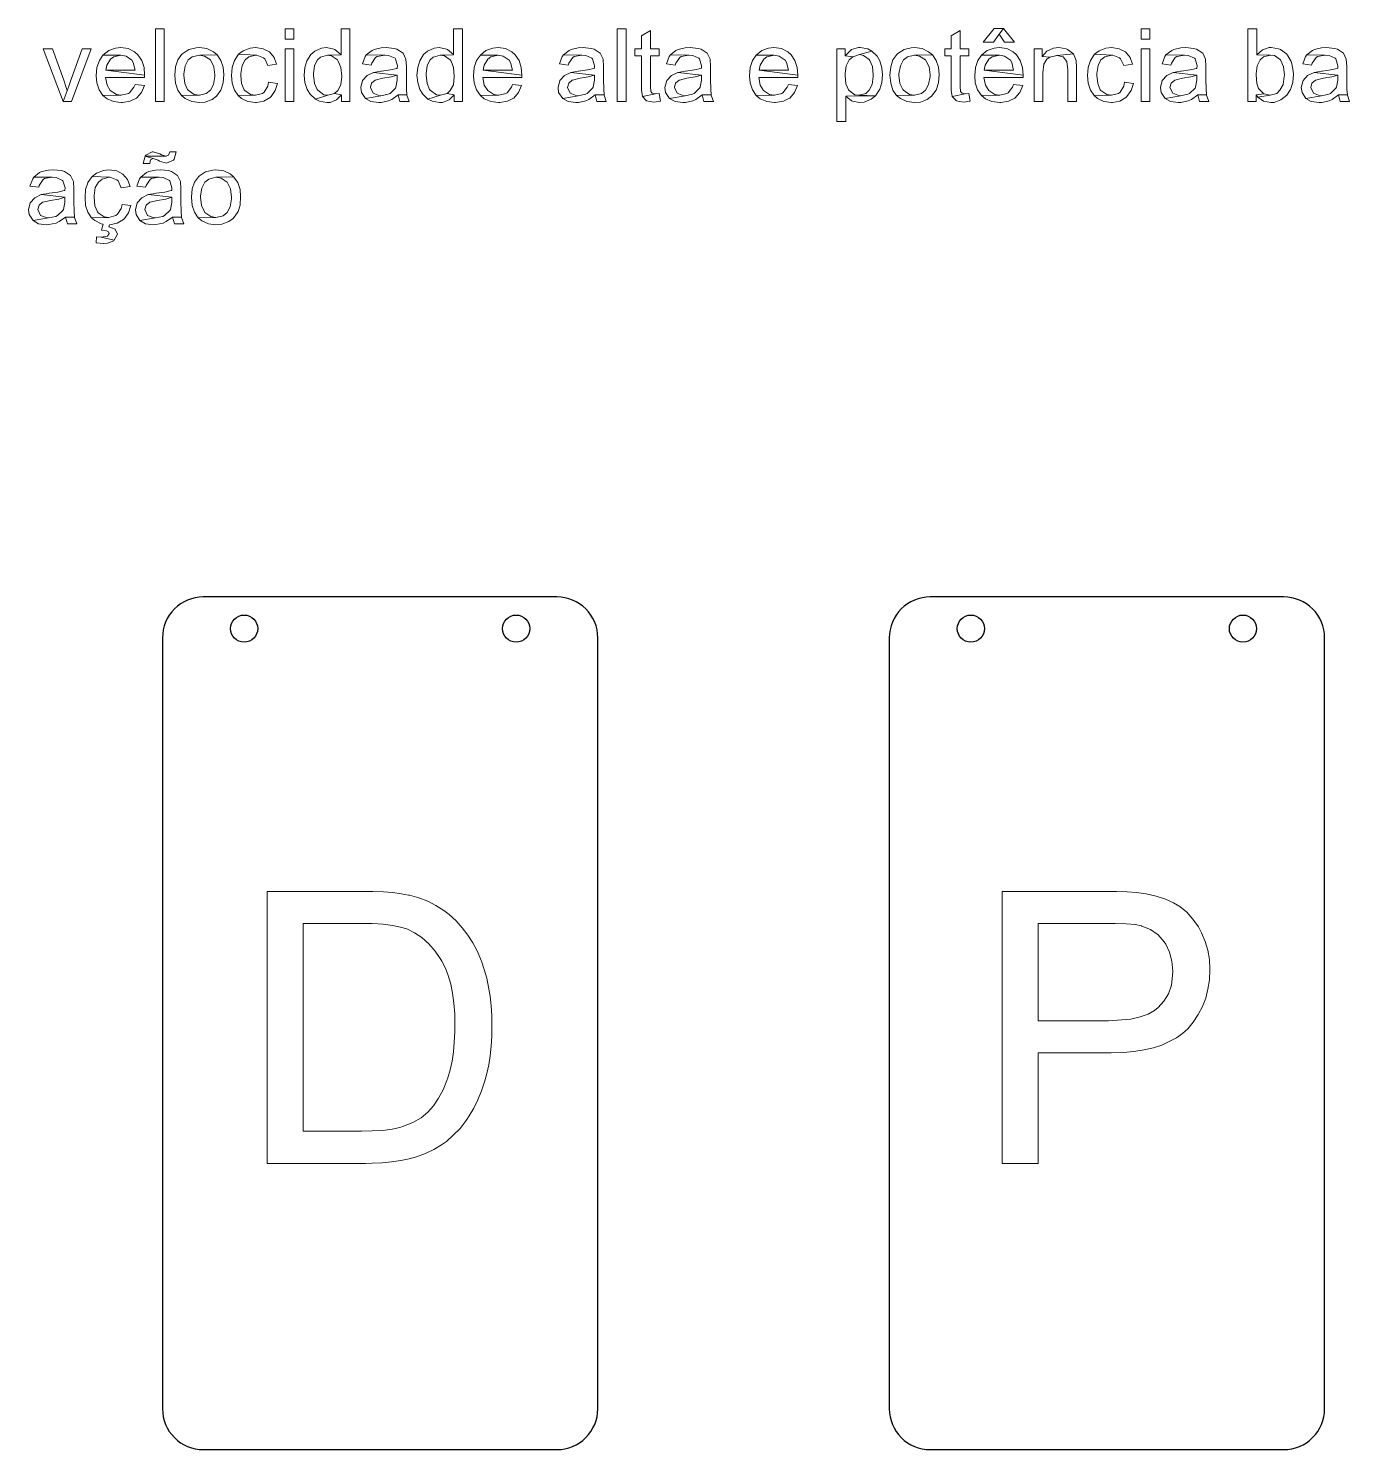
# Model space of a CAD drawing. Header units: millimetres. Extents: x 2660 to 3189, y 1376 to 1573.
# Drawn here: x 2803.9 to 2949.6, y 1376.2 to 1532.8 of the extents above; entities that cross this region are included whole.
import ezdxf

# ---------------------------------------------------------------- set-up
doc = ezdxf.new("R2010")
doc.units = ezdxf.units.MM

msp = doc.modelspace()

# ---------------------------------------------------------------- linework, layer by layer
at = {"color": 6, "lineweight": 0}
for points in [[(2817.95, 1524.78), (2817.95, 1532.79), (2818.93, 1532.79), (2818.93, 1524.78), (2817.95, 1524.78)], [(2833.23, 1532.79), (2832.26, 1532.79), (2832.26, 1531.64), (2833.23, 1531.64)], [(2839.4, 1532.79), (2838.42, 1532.79), (2838.42, 1529.92), (2836.91, 1529.9), (2837.38, 1529.81), (2838.04, 1529.35), (2838.12, 1529.22), (2838.4, 1528.52), (2838.5, 1527.58), (2838.5, 1527.52), (2838.38, 1526.63), (2838.06, 1525.99), (2837.7, 1525.67), (2838.48, 1525.52), (2838.48, 1524.78), (2839.4, 1524.78)], [(2851.81, 1532.79), (2850.83, 1532.79), (2850.83, 1529.92), (2849.34, 1529.9), (2849.81, 1529.81), (2850.47, 1529.35), (2850.55, 1529.22), (2850.83, 1528.52), (2850.91, 1527.58), (2850.91, 1527.52), (2850.81, 1526.63), (2850.47, 1525.99), (2850.13, 1525.67), (2850.89, 1525.52), (2850.89, 1524.78), (2851.81, 1524.78)], [(2868.85, 1524.78), (2868.85, 1532.79), (2869.85, 1532.79), (2869.85, 1524.78), (2868.85, 1524.78)], [(2872.53, 1532.6), (2871.55, 1532), (2871.55, 1530.58), (2870.83, 1530.58), (2870.83, 1529.81), (2871.55, 1529.81), (2871.55, 1526.48), (2871.55, 1526.01), (2871.65, 1525.33), (2873.08, 1525.63), (2872.74, 1525.69), (2872.57, 1525.88), (2872.53, 1526.41), (2872.53, 1529.81), (2873.5, 1529.81), (2873.5, 1530.58), (2872.53, 1530.58)], [(2906.68, 1532.6), (2905.7, 1532), (2905.7, 1530.58), (2904.98, 1530.58), (2904.98, 1529.81), (2905.7, 1529.81), (2905.7, 1526.48), (2905.7, 1526.01), (2905.8, 1525.33), (2907.23, 1525.63), (2906.89, 1525.69), (2906.72, 1525.88), (2906.68, 1526.41), (2906.68, 1529.81), (2907.65, 1529.81), (2907.65, 1530.58), (2906.68, 1530.58)], [(2911.46, 1532.83), (2910.42, 1532.83), (2909.23, 1531.3), (2910.35, 1531.3), (2910.97, 1532.21)], [(2911.46, 1532.83), (2910.97, 1532.21), (2911.56, 1531.3), (2912.69, 1531.3)], [(2927.61, 1532.79), (2926.63, 1532.79), (2926.63, 1531.64), (2927.61, 1531.64)], [(2939.4, 1532.79), (2938.4, 1532.79), (2938.4, 1524.78), (2939.32, 1524.78), (2939.32, 1525.5), (2940.17, 1525.63), (2939.59, 1526.22), (2939.4, 1526.77), (2939.32, 1527.73), (2939.32, 1527.82), (2939.44, 1528.69), (2939.78, 1529.35), (2940.15, 1529.69), (2940.89, 1529.9), (2939.4, 1529.92)], [(2814.13, 1530.71), (2813.55, 1530.66), (2812.81, 1530.39), (2812.17, 1529.9), (2814.15, 1529.9), (2814.72, 1529.79), (2815.36, 1529.32), (2815.51, 1529.09), (2815.72, 1528.24), (2812.49, 1528.24), (2816.76, 1527.69), (2816.7, 1528.54), (2816.44, 1529.3), (2816.02, 1529.92), (2815.66, 1530.24), (2814.96, 1530.6)], [(2822.8, 1530.71), (2822.44, 1530.68), (2821.65, 1530.49), (2820.97, 1530.07), (2820.84, 1529.94), (2820.42, 1529.35), (2820.16, 1528.6), (2820.08, 1527.69), (2820.16, 1526.8), (2820.42, 1526.03), (2820.84, 1525.44), (2822.8, 1525.46), (2822.22, 1525.56), (2821.57, 1526.01), (2821.5, 1526.09), (2821.18, 1526.77), (2821.1, 1527.69), (2821.1, 1527.84), (2821.23, 1528.71), (2821.57, 1529.35), (2822.01, 1529.71), (2822.8, 1529.9), (2824.75, 1529.92), (2824.35, 1530.26), (2823.63, 1530.6)], [(2829, 1530.71), (2828.39, 1530.64), (2827.62, 1530.37), (2827.13, 1529.98), (2829.03, 1529.9), (2829.13, 1529.9), (2829.88, 1529.6), (2830, 1529.47), (2830.36, 1528.73), (2831.3, 1528.88), (2831.04, 1529.64), (2830.53, 1530.24), (2830.53, 1530.24), (2829.85, 1530.58)], [(2836.82, 1530.71), (2836.27, 1530.64), (2835.53, 1530.32), (2835.1, 1529.96), (2834.66, 1529.24), (2834.44, 1528.52), (2834.36, 1527.67), (2834.44, 1526.86), (2834.7, 1526.09), (2835, 1525.58), (2835.59, 1525.03), (2836.95, 1525.46), (2836.51, 1525.52), (2835.85, 1526.01), (2835.78, 1526.09), (2835.49, 1526.75), (2835.38, 1527.67), (2835.38, 1527.84), (2835.51, 1528.73), (2835.83, 1529.37), (2836.17, 1529.66), (2836.91, 1529.9), (2838.42, 1529.92), (2838.38, 1529.96), (2837.74, 1530.49), (2837.63, 1530.56)], [(2843.39, 1530.71), (2842.84, 1530.68), (2842.07, 1530.51), (2841.84, 1530.41), (2841.2, 1529.92), (2843.24, 1529.9), (2843.67, 1529.86), (2844.37, 1529.56), (2844.41, 1529.49), (2844.64, 1528.71), (2844.62, 1528.45), (2844.56, 1528.43), (2843.86, 1528.26), (2842.88, 1528.11), (2842.82, 1528.11), (2842.01, 1527.96), (2844.62, 1527.69), (2844.62, 1527.33), (2844.62, 1527.11), (2844.47, 1526.35), (2844.41, 1526.24), (2843.82, 1525.67), (2843.62, 1525.58), (2842.82, 1525.41), (2841.12, 1525.12), (2841.71, 1524.78), (2842.58, 1524.65), (2842.86, 1524.67), (2843.67, 1524.84), (2844.01, 1524.99), (2844.71, 1525.5), (2845.69, 1525.5), (2845.64, 1526.12), (2845.62, 1527.2), (2845.62, 1528.52), (2845.62, 1528.62), (2845.58, 1529.43), (2845.26, 1530.09), (2844.58, 1530.54), (2844.26, 1530.62)], [(2849.23, 1530.71), (2848.7, 1530.64), (2847.94, 1530.32), (2847.51, 1529.96), (2847.09, 1529.24), (2846.88, 1528.52), (2846.79, 1527.67), (2846.88, 1526.86), (2847.11, 1526.09), (2847.43, 1525.58), (2848, 1525.03), (2849.38, 1525.46), (2848.94, 1525.52), (2848.26, 1526.01), (2848.19, 1526.09), (2847.9, 1526.75), (2847.79, 1527.67), (2847.81, 1527.84), (2847.92, 1528.73), (2848.24, 1529.37), (2848.58, 1529.66), (2849.34, 1529.9), (2850.83, 1529.92), (2850.81, 1529.96), (2850.17, 1530.49), (2850.04, 1530.56)], [(2855.74, 1530.71), (2855.16, 1530.66), (2854.4, 1530.39), (2853.78, 1529.9), (2855.74, 1529.9), (2856.31, 1529.79), (2856.97, 1529.32), (2857.12, 1529.09), (2857.33, 1528.24), (2854.1, 1528.24), (2858.37, 1527.69), (2858.29, 1528.54), (2858.05, 1529.3), (2857.63, 1529.92), (2857.27, 1530.24), (2856.57, 1530.6)], [(2865.11, 1530.71), (2864.58, 1530.68), (2863.81, 1530.51), (2863.56, 1530.41), (2862.94, 1529.92), (2864.98, 1529.9), (2865.41, 1529.86), (2866.09, 1529.56), (2866.15, 1529.49), (2866.36, 1528.71), (2866.36, 1528.45), (2866.3, 1528.43), (2865.6, 1528.26), (2864.62, 1528.11), (2864.56, 1528.11), (2863.75, 1527.96), (2866.36, 1527.69), (2866.36, 1527.33), (2866.36, 1527.11), (2866.21, 1526.35), (2866.15, 1526.24), (2865.56, 1525.67), (2865.36, 1525.58), (2864.56, 1525.41), (2862.86, 1525.12), (2863.45, 1524.78), (2864.32, 1524.65), (2864.6, 1524.67), (2865.41, 1524.84), (2865.75, 1524.99), (2866.45, 1525.5), (2867.43, 1525.5), (2867.38, 1526.12), (2867.36, 1527.2), (2867.36, 1528.52), (2867.36, 1528.62), (2867.32, 1529.43), (2867, 1530.09), (2866.32, 1530.54), (2866, 1530.62)], [(2876.9, 1530.71), (2876.37, 1530.68), (2875.61, 1530.51), (2875.35, 1530.41), (2874.74, 1529.92), (2876.78, 1529.9), (2877.2, 1529.86), (2877.88, 1529.56), (2877.94, 1529.49), (2878.16, 1528.71), (2878.16, 1528.45), (2878.09, 1528.43), (2877.39, 1528.26), (2876.41, 1528.11), (2876.35, 1528.11), (2875.54, 1527.96), (2878.16, 1527.69), (2878.16, 1527.33), (2878.16, 1527.11), (2878.01, 1526.35), (2877.94, 1526.24), (2877.35, 1525.67), (2877.16, 1525.58), (2876.35, 1525.41), (2874.65, 1525.12), (2875.25, 1524.78), (2876.12, 1524.65), (2876.39, 1524.67), (2877.2, 1524.84), (2877.54, 1524.99), (2878.24, 1525.5), (2879.22, 1525.5), (2879.18, 1526.12), (2879.16, 1527.2), (2879.16, 1528.52), (2879.16, 1528.62), (2879.11, 1529.43), (2878.79, 1530.09), (2878.11, 1530.54), (2877.8, 1530.62)], [(2886.15, 1530.71), (2885.57, 1530.66), (2884.83, 1530.39), (2884.21, 1529.9), (2886.17, 1529.9), (2886.74, 1529.79), (2887.38, 1529.32), (2887.55, 1529.09), (2887.76, 1528.24), (2884.51, 1528.24), (2888.78, 1527.69), (2888.72, 1528.54), (2888.46, 1529.3), (2888.06, 1529.92), (2887.68, 1530.24), (2886.98, 1530.6)], [(2895.67, 1530.71), (2895.48, 1530.71), (2894.69, 1530.49), (2894.58, 1530.41), (2893.99, 1529.81), (2894.84, 1529.71), (2895.58, 1529.94), (2896.96, 1530.32), (2896.5, 1530.58)], [(2901.66, 1530.71), (2901.3, 1530.68), (2900.51, 1530.49), (2899.83, 1530.07), (2899.71, 1529.94), (2899.28, 1529.35), (2899.03, 1528.6), (2898.94, 1527.69), (2899.03, 1526.8), (2899.26, 1526.03), (2899.68, 1525.44), (2901.66, 1525.46), (2901.09, 1525.56), (2900.43, 1526.01), (2900.36, 1526.09), (2900.05, 1526.77), (2899.94, 1527.69), (2899.94, 1527.84), (2900.09, 1528.71), (2900.43, 1529.35), (2900.87, 1529.71), (2901.66, 1529.9), (2903.62, 1529.92), (2903.21, 1530.26), (2902.49, 1530.6)], [(2910.99, 1530.71), (2910.42, 1530.66), (2909.67, 1530.39), (2909.03, 1529.9), (2911.01, 1529.9), (2911.58, 1529.79), (2912.22, 1529.32), (2912.39, 1529.09), (2912.58, 1528.24), (2909.35, 1528.24), (2913.62, 1527.69), (2913.56, 1528.54), (2913.31, 1529.3), (2912.9, 1529.92), (2912.52, 1530.24), (2911.82, 1530.6)], [(2917.56, 1530.71), (2916.96, 1530.64), (2916.26, 1530.32), (2915.71, 1529.75), (2916.56, 1529.66), (2917.34, 1529.86), (2919.17, 1530.03), (2919.17, 1530.03), (2918.51, 1530.51), (2918.39, 1530.58)], [(2923.38, 1530.71), (2922.76, 1530.64), (2922, 1530.37), (2921.51, 1529.98), (2923.42, 1529.9), (2923.51, 1529.9), (2924.25, 1529.6), (2924.38, 1529.47), (2924.74, 1528.73), (2925.7, 1528.88), (2925.42, 1529.64), (2924.93, 1530.24), (2924.91, 1530.24), (2924.23, 1530.58)], [(2931.56, 1530.71), (2931.01, 1530.68), (2930.24, 1530.51), (2930.01, 1530.41), (2929.37, 1529.92), (2931.41, 1529.9), (2931.84, 1529.86), (2932.54, 1529.56), (2932.58, 1529.49), (2932.81, 1528.71), (2932.79, 1528.45), (2932.73, 1528.43), (2932.03, 1528.26), (2931.05, 1528.11), (2930.99, 1528.11), (2930.18, 1527.96), (2932.79, 1527.69), (2932.79, 1527.33), (2932.79, 1527.11), (2932.64, 1526.35), (2932.58, 1526.24), (2931.99, 1525.67), (2931.79, 1525.58), (2930.99, 1525.41), (2929.29, 1525.12), (2929.88, 1524.78), (2930.75, 1524.65), (2931.03, 1524.67), (2931.84, 1524.84), (2932.18, 1524.99), (2932.88, 1525.5), (2933.86, 1525.5), (2933.81, 1526.12), (2933.79, 1527.2), (2933.79, 1528.52), (2933.79, 1528.62), (2933.75, 1529.43), (2933.43, 1530.09), (2932.75, 1530.54), (2932.43, 1530.62)], [(2940.97, 1530.71), (2940.76, 1530.71), (2940.02, 1530.47), (2939.4, 1529.92), (2940.89, 1529.9), (2941.34, 1529.83), (2941.99, 1529.37), (2942.04, 1529.28), (2942.33, 1528.6), (2942.44, 1527.69), (2942.42, 1527.54), (2942.29, 1526.65), (2941.95, 1526.01), (2941.59, 1525.67), (2940.85, 1525.46), (2939.51, 1525.27), (2940.15, 1524.8), (2940.93, 1524.65), (2941.31, 1524.67), (2942.06, 1524.95), (2942.7, 1525.46), (2942.72, 1525.48), (2943.12, 1526.09), (2943.35, 1526.86), (2943.44, 1527.77), (2943.42, 1528.13), (2943.27, 1528.94), (2943.18, 1529.18), (2942.78, 1529.9), (2942.67, 1530.03), (2941.99, 1530.49), (2941.8, 1530.58)], [(2947.07, 1530.71), (2946.54, 1530.68), (2945.76, 1530.51), (2945.52, 1530.41), (2944.91, 1529.92), (2946.95, 1529.9), (2947.37, 1529.86), (2948.05, 1529.56), (2948.12, 1529.49), (2948.33, 1528.71), (2948.33, 1528.45), (2948.24, 1528.43), (2947.54, 1528.26), (2946.59, 1528.11), (2946.52, 1528.11), (2945.71, 1527.96), (2948.33, 1527.69), (2948.33, 1527.33), (2948.33, 1527.11), (2948.18, 1526.35), (2948.12, 1526.24), (2947.52, 1525.67), (2947.33, 1525.58), (2946.52, 1525.41), (2944.8, 1525.12), (2945.4, 1524.78), (2946.27, 1524.65), (2946.56, 1524.67), (2947.37, 1524.84), (2947.69, 1524.99), (2948.41, 1525.5), (2949.39, 1525.5), (2949.33, 1526.12), (2949.33, 1527.2), (2949.33, 1528.52), (2949.33, 1528.62), (2949.26, 1529.43), (2948.97, 1530.09), (2948.29, 1530.54), (2947.97, 1530.62)], [(2806.61, 1530.58), (2805.59, 1530.58), (2807.77, 1524.78), (2808.22, 1525.95), (2808.11, 1526.31), (2807.86, 1527.11)], [(2810.88, 1530.58), (2809.88, 1530.58), (2808.58, 1527.03), (2808.48, 1526.69), (2808.22, 1525.95), (2807.77, 1524.78), (2808.69, 1524.78)], [(2812.17, 1529.9), (2811.77, 1529.28), (2811.51, 1528.54), (2811.43, 1527.62), (2811.49, 1526.82), (2811.75, 1526.05), (2812.17, 1525.44), (2814.19, 1525.46), (2813.66, 1525.54), (2812.98, 1525.97), (2812.62, 1526.56), (2812.45, 1527.43), (2816.76, 1527.43), (2816.76, 1527.69), (2812.49, 1528.24), (2812.6, 1528.79), (2813, 1529.45), (2813.36, 1529.71), (2814.15, 1529.9)], [(2824.75, 1529.92), (2822.8, 1529.9), (2823.35, 1529.79), (2824.01, 1529.35), (2824.07, 1529.28), (2824.39, 1528.6), (2824.5, 1527.71), (2824.5, 1527.52), (2824.35, 1526.65), (2824.01, 1526.01), (2823.56, 1525.65), (2822.8, 1525.46), (2820.84, 1525.44), (2821.25, 1525.1), (2821.95, 1524.76), (2822.8, 1524.65), (2823.44, 1524.71), (2824.2, 1525.01), (2824.67, 1525.35), (2825.18, 1526.01), (2825.22, 1526.12), (2825.43, 1526.84), (2825.5, 1527.75), (2825.43, 1528.56), (2825.18, 1529.3)], [(2827.13, 1529.98), (2826.67, 1529.3), (2826.67, 1529.28), (2826.43, 1528.52), (2826.35, 1527.65), (2826.43, 1526.8), (2826.67, 1526.03), (2827.09, 1525.44), (2828.98, 1525.46), (2828.45, 1525.54), (2827.81, 1525.99), (2827.75, 1526.07), (2827.45, 1526.75), (2827.37, 1527.69), (2827.37, 1527.86), (2827.5, 1528.75), (2827.84, 1529.37), (2828.24, 1529.71), (2829.03, 1529.9)], [(2833.23, 1530.58), (2832.26, 1530.58), (2832.26, 1524.78), (2833.23, 1524.78)], [(2841.2, 1529.92), (2841.07, 1529.73), (2840.78, 1528.92), (2841.73, 1528.79), (2841.8, 1529.01), (2842.22, 1529.64), (2842.39, 1529.75), (2843.24, 1529.9)], [(2853.78, 1529.9), (2853.36, 1529.28), (2853.1, 1528.54), (2853.04, 1527.62), (2853.1, 1526.82), (2853.36, 1526.05), (2853.78, 1525.44), (2855.8, 1525.46), (2855.25, 1525.54), (2854.59, 1525.97), (2854.21, 1526.56), (2854.04, 1527.43), (2858.35, 1527.43), (2858.37, 1527.69), (2854.1, 1528.24), (2854.21, 1528.79), (2854.61, 1529.45), (2854.95, 1529.71), (2855.74, 1529.9)], [(2862.94, 1529.92), (2862.79, 1529.73), (2862.5, 1528.92), (2863.47, 1528.79), (2863.54, 1529.01), (2863.96, 1529.64), (2864.13, 1529.75), (2864.98, 1529.9)], [(2874.74, 1529.92), (2874.59, 1529.73), (2874.31, 1528.92), (2875.27, 1528.79), (2875.33, 1529.01), (2875.76, 1529.64), (2875.93, 1529.75), (2876.78, 1529.9)], [(2884.21, 1529.9), (2883.79, 1529.28), (2883.53, 1528.54), (2883.45, 1527.62), (2883.53, 1526.82), (2883.77, 1526.05), (2884.19, 1525.44), (2886.21, 1525.46), (2885.68, 1525.54), (2885, 1525.97), (2884.64, 1526.56), (2884.47, 1527.43), (2888.78, 1527.43), (2888.78, 1527.69), (2884.51, 1528.24), (2884.62, 1528.79), (2885.04, 1529.45), (2885.38, 1529.71), (2886.17, 1529.9)], [(2893.99, 1530.58), (2893.1, 1530.58), (2893.1, 1522.57), (2894.07, 1522.57), (2894.07, 1525.37), (2897.35, 1525.41), (2895.52, 1525.46), (2895.09, 1525.52), (2894.44, 1525.99), (2894.37, 1526.05), (2894.07, 1526.73), (2893.99, 1527.65), (2893.99, 1527.86), (2894.12, 1528.71), (2894.46, 1529.35), (2894.84, 1529.71), (2893.99, 1529.81)], [(2896.96, 1530.32), (2895.58, 1529.94), (2896.01, 1529.86), (2896.67, 1529.39), (2896.71, 1529.3), (2897.01, 1528.64), (2897.11, 1527.73), (2897.11, 1527.52), (2896.99, 1526.65), (2896.65, 1526.01), (2896.28, 1525.67), (2895.52, 1525.46), (2897.35, 1525.41), (2897.81, 1526.12), (2898.05, 1526.86), (2898.11, 1527.73), (2898.05, 1528.47), (2897.84, 1529.24), (2897.54, 1529.77)], [(2903.62, 1529.92), (2901.66, 1529.9), (2902.21, 1529.79), (2902.87, 1529.35), (2902.91, 1529.28), (2903.25, 1528.6), (2903.36, 1527.71), (2903.36, 1527.52), (2903.21, 1526.65), (2902.87, 1526.01), (2902.43, 1525.65), (2901.66, 1525.46), (2899.68, 1525.44), (2900.09, 1525.1), (2900.81, 1524.76), (2901.66, 1524.65), (2902.3, 1524.71), (2903.06, 1525.01), (2903.53, 1525.35), (2904.04, 1526.01), (2904.08, 1526.12), (2904.3, 1526.84), (2904.36, 1527.75), (2904.3, 1528.56), (2904.04, 1529.3)], [(2909.03, 1529.9), (2908.63, 1529.28), (2908.38, 1528.54), (2908.29, 1527.62), (2908.35, 1526.82), (2908.61, 1526.05), (2909.03, 1525.44), (2911.05, 1525.46), (2910.52, 1525.54), (2909.84, 1525.97), (2909.48, 1526.56), (2909.31, 1527.43), (2913.62, 1527.43), (2913.62, 1527.69), (2909.35, 1528.24), (2909.46, 1528.79), (2909.86, 1529.45), (2910.22, 1529.71), (2911.01, 1529.9)], [(2915.71, 1530.58), (2914.84, 1530.58), (2914.84, 1524.78), (2915.81, 1524.78), (2915.81, 1527.94), (2915.92, 1528.88), (2916.26, 1529.45), (2916.56, 1529.66), (2915.71, 1529.75)], [(2919.17, 1530.03), (2917.34, 1529.86), (2918.05, 1529.69), (2918.43, 1529.2), (2918.45, 1529.15), (2918.56, 1528.3), (2918.56, 1524.78), (2919.53, 1524.78), (2919.53, 1528.35), (2919.53, 1528.52), (2919.49, 1529.3)], [(2921.51, 1529.98), (2921.04, 1529.3), (2921.04, 1529.28), (2920.81, 1528.52), (2920.74, 1527.65), (2920.81, 1526.8), (2921.06, 1526.03), (2921.47, 1525.44), (2923.36, 1525.46), (2922.85, 1525.54), (2922.19, 1525.99), (2922.13, 1526.07), (2921.85, 1526.75), (2921.74, 1527.69), (2921.74, 1527.86), (2921.89, 1528.75), (2922.21, 1529.37), (2922.64, 1529.71), (2923.42, 1529.9)], [(2927.61, 1530.58), (2926.63, 1530.58), (2926.63, 1524.78), (2927.61, 1524.78)], [(2929.37, 1529.92), (2929.24, 1529.73), (2928.95, 1528.92), (2929.9, 1528.79), (2929.97, 1529.01), (2930.39, 1529.64), (2930.56, 1529.75), (2931.41, 1529.9)], [(2944.91, 1529.92), (2944.76, 1529.73), (2944.46, 1528.92), (2945.42, 1528.79), (2945.5, 1529.01), (2945.93, 1529.64), (2946.08, 1529.75), (2946.95, 1529.9)], [(2842.01, 1527.96), (2841.31, 1527.65), (2840.8, 1527.09), (2840.61, 1526.31), (2840.67, 1525.78), (2841.12, 1525.12), (2842.82, 1525.41), (2842.69, 1525.41), (2841.95, 1525.69), (2841.65, 1526.33), (2841.78, 1526.8), (2842.18, 1527.11), (2842.2, 1527.14), (2843.03, 1527.33), (2843.94, 1527.48), (2844.62, 1527.69)], [(2863.75, 1527.96), (2863.05, 1527.65), (2862.54, 1527.09), (2862.35, 1526.31), (2862.41, 1525.78), (2862.86, 1525.12), (2864.56, 1525.41), (2864.43, 1525.41), (2863.69, 1525.69), (2863.39, 1526.33), (2863.52, 1526.8), (2863.9, 1527.11), (2863.94, 1527.14), (2864.77, 1527.33), (2865.68, 1527.48), (2866.36, 1527.69)], [(2875.54, 1527.96), (2874.84, 1527.65), (2874.33, 1527.09), (2874.14, 1526.31), (2874.2, 1525.78), (2874.65, 1525.12), (2876.35, 1525.41), (2876.22, 1525.41), (2875.48, 1525.69), (2875.18, 1526.33), (2875.31, 1526.8), (2875.69, 1527.11), (2875.73, 1527.14), (2876.56, 1527.33), (2877.48, 1527.48), (2878.16, 1527.69)], [(2930.18, 1527.96), (2929.48, 1527.65), (2928.97, 1527.09), (2928.78, 1526.31), (2928.84, 1525.78), (2929.29, 1525.12), (2930.99, 1525.41), (2930.86, 1525.41), (2930.12, 1525.69), (2929.82, 1526.33), (2929.95, 1526.8), (2930.35, 1527.11), (2930.37, 1527.14), (2931.2, 1527.33), (2932.13, 1527.48), (2932.79, 1527.69)], [(2945.71, 1527.96), (2944.99, 1527.65), (2944.5, 1527.09), (2944.29, 1526.31), (2944.38, 1525.78), (2944.8, 1525.12), (2946.52, 1525.41), (2946.37, 1525.41), (2945.65, 1525.69), (2945.35, 1526.33), (2945.48, 1526.8), (2945.86, 1527.11), (2945.91, 1527.14), (2946.73, 1527.33), (2947.65, 1527.48), (2948.33, 1527.69)], [(2815.72, 1526.65), (2815.59, 1526.35), (2815.11, 1525.73), (2814.98, 1525.65), (2814.19, 1525.46), (2812.17, 1525.44), (2812.62, 1525.07), (2813.32, 1524.76), (2814.19, 1524.65), (2814.32, 1524.65), (2815.17, 1524.8), (2815.85, 1525.14), (2815.87, 1525.16), (2816.4, 1525.75), (2816.74, 1526.52)], [(2830.43, 1526.9), (2830.34, 1526.46), (2829.94, 1525.82), (2829.77, 1525.67), (2828.98, 1525.46), (2827.09, 1525.44), (2827.45, 1525.1), (2828.15, 1524.76), (2828.98, 1524.65), (2829.11, 1524.65), (2829.92, 1524.8), (2830.6, 1525.22), (2830.7, 1525.31), (2831.15, 1525.97), (2831.41, 1526.77)], [(2857.31, 1526.65), (2857.2, 1526.35), (2856.72, 1525.73), (2856.59, 1525.65), (2855.8, 1525.46), (2853.78, 1525.44), (2854.21, 1525.07), (2854.93, 1524.76), (2855.78, 1524.65), (2855.93, 1524.65), (2856.76, 1524.8), (2857.44, 1525.14), (2857.46, 1525.16), (2857.99, 1525.75), (2858.33, 1526.52)], [(2887.74, 1526.65), (2887.61, 1526.35), (2887.15, 1525.73), (2887.02, 1525.65), (2886.21, 1525.46), (2884.19, 1525.44), (2884.64, 1525.07), (2885.36, 1524.76), (2886.21, 1524.65), (2886.34, 1524.65), (2887.19, 1524.8), (2887.87, 1525.14), (2887.89, 1525.16), (2888.42, 1525.75), (2888.76, 1526.52)], [(2912.58, 1526.65), (2912.46, 1526.35), (2911.97, 1525.73), (2911.84, 1525.65), (2911.05, 1525.46), (2909.03, 1525.44), (2909.48, 1525.07), (2910.18, 1524.76), (2911.05, 1524.65), (2911.18, 1524.65), (2912.03, 1524.8), (2912.71, 1525.14), (2912.73, 1525.16), (2913.26, 1525.75), (2913.6, 1526.52)], [(2924.82, 1526.9), (2924.72, 1526.46), (2924.34, 1525.82), (2924.14, 1525.67), (2923.36, 1525.46), (2921.47, 1525.44), (2921.83, 1525.1), (2922.53, 1524.76), (2923.38, 1524.65), (2923.49, 1524.65), (2924.29, 1524.8), (2924.97, 1525.22), (2925.08, 1525.31), (2925.55, 1525.97), (2925.78, 1526.77)], [(2837.7, 1525.67), (2836.95, 1525.46), (2835.59, 1525.03), (2836.06, 1524.8), (2836.87, 1524.65), (2837.21, 1524.67), (2837.93, 1524.95), (2838.48, 1525.52)], [(2845.69, 1525.5), (2844.71, 1525.5), (2844.9, 1524.78), (2845.94, 1524.78), (2845.69, 1525.48)], [(2850.13, 1525.67), (2849.38, 1525.46), (2848, 1525.03), (2848.47, 1524.8), (2849.28, 1524.65), (2849.62, 1524.67), (2850.36, 1524.95), (2850.89, 1525.52)], [(2867.43, 1525.5), (2866.45, 1525.5), (2866.64, 1524.78), (2867.66, 1524.78), (2867.43, 1525.48)], [(2873.5, 1525.67), (2873.08, 1525.63), (2871.65, 1525.33), (2872.08, 1524.88), (2872.1, 1524.86), (2872.91, 1524.71), (2873.65, 1524.8)], [(2879.22, 1525.5), (2878.24, 1525.5), (2878.43, 1524.78), (2879.47, 1524.78), (2879.22, 1525.48)], [(2897.35, 1525.41), (2894.07, 1525.37), (2894.07, 1525.37), (2894.71, 1524.86), (2894.8, 1524.82), (2895.6, 1524.65), (2896.11, 1524.71), (2896.88, 1525.03)], [(2907.65, 1525.67), (2907.23, 1525.63), (2905.8, 1525.33), (2906.23, 1524.88), (2906.25, 1524.86), (2907.06, 1524.71), (2907.8, 1524.8)], [(2933.86, 1525.5), (2932.88, 1525.5), (2933.07, 1524.78), (2934.11, 1524.78), (2933.86, 1525.48)], [(2940.17, 1525.63), (2939.32, 1525.5), (2939.51, 1525.27), (2940.85, 1525.46)], [(2949.39, 1525.5), (2948.41, 1525.5), (2948.6, 1524.78), (2949.62, 1524.78), (2949.39, 1525.48)], [(2816.81, 1518.74), (2816.59, 1517.95), (2817.32, 1517.95), (2817.42, 1518.36), (2817.72, 1518.49)], [(2820.23, 1519.23), (2819.53, 1519.23), (2819.4, 1518.85), (2819.12, 1518.74), (2816.81, 1518.74), (2817.72, 1518.49), (2818.25, 1518.29), (2818.42, 1518.21), (2819.16, 1517.98), (2819.19, 1517.98), (2819.93, 1518.29), (2820.01, 1518.42)], [(2817.7, 1519.21), (2817.61, 1519.21), (2816.89, 1518.87), (2816.81, 1518.74), (2819.12, 1518.74), (2818.61, 1518.91), (2818.44, 1519)], [(2806.73, 1517.23), (2806.18, 1517.21), (2805.42, 1517.04), (2805.18, 1516.93), (2804.54, 1516.45), (2806.58, 1516.42), (2807.01, 1516.38), (2807.71, 1516.08), (2807.75, 1516.02), (2807.99, 1515.26), (2807.97, 1514.98), (2807.9, 1514.96), (2807.2, 1514.79), (2806.22, 1514.66), (2806.16, 1514.64), (2805.35, 1514.51), (2807.97, 1514.21), (2807.97, 1513.85), (2807.97, 1513.64), (2807.82, 1512.88), (2807.75, 1512.77), (2807.16, 1512.2), (2806.97, 1512.11), (2806.16, 1511.94), (2804.46, 1511.64), (2805.05, 1511.3), (2805.93, 1511.18), (2806.2, 1511.2), (2807.01, 1511.37), (2807.35, 1511.54), (2808.05, 1512.03), (2809.03, 1512.03), (2808.99, 1512.66), (2808.96, 1513.75), (2808.96, 1515.04), (2808.96, 1515.15), (2808.92, 1515.96), (2808.6, 1516.62), (2807.92, 1517.06), (2807.6, 1517.15)], [(2812.83, 1517.23), (2812.22, 1517.17), (2811.45, 1516.89), (2810.96, 1516.51), (2812.87, 1516.42), (2812.96, 1516.42), (2813.7, 1516.13), (2813.83, 1516.02), (2814.19, 1515.26), (2815.15, 1515.4), (2814.87, 1516.17), (2814.36, 1516.76), (2814.36, 1516.76), (2813.68, 1517.13)], [(2818.53, 1517.23), (2817.97, 1517.21), (2817.21, 1517.04), (2816.98, 1516.93), (2816.34, 1516.45), (2818.38, 1516.42), (2818.8, 1516.38), (2819.5, 1516.08), (2819.55, 1516.02), (2819.78, 1515.26), (2819.76, 1514.98), (2819.7, 1514.96), (2818.99, 1514.79), (2818.02, 1514.66), (2817.95, 1514.64), (2817.15, 1514.51), (2819.76, 1514.21), (2819.76, 1513.85), (2819.76, 1513.64), (2819.61, 1512.88), (2819.55, 1512.77), (2818.95, 1512.2), (2818.76, 1512.11), (2817.95, 1511.94), (2816.25, 1511.64), (2816.85, 1511.3), (2817.72, 1511.18), (2818, 1511.2), (2818.8, 1511.37), (2819.14, 1511.54), (2819.84, 1512.03), (2820.82, 1512.03), (2820.78, 1512.66), (2820.76, 1513.75), (2820.76, 1515.04), (2820.76, 1515.15), (2820.72, 1515.96), (2820.4, 1516.62), (2819.72, 1517.06), (2819.4, 1517.15)], [(2824.63, 1517.23), (2824.29, 1517.21), (2823.48, 1517.02), (2822.82, 1516.59), (2822.69, 1516.47), (2822.27, 1515.87), (2822.01, 1515.13), (2821.93, 1514.21), (2821.99, 1513.32), (2822.25, 1512.56), (2822.67, 1511.96), (2824.63, 1511.98), (2824.07, 1512.09), (2823.41, 1512.54), (2823.35, 1512.62), (2823.03, 1513.3), (2822.93, 1514.21), (2822.93, 1514.36), (2823.07, 1515.23), (2823.41, 1515.87), (2823.86, 1516.23), (2824.63, 1516.42), (2826.58, 1516.47), (2826.18, 1516.79), (2825.48, 1517.13)], [(2804.54, 1516.45), (2804.42, 1516.25), (2804.12, 1515.45), (2805.08, 1515.32), (2805.14, 1515.53), (2805.56, 1516.19), (2805.73, 1516.28), (2806.58, 1516.42)], [(2810.96, 1516.51), (2810.49, 1515.83), (2810.49, 1515.81), (2810.26, 1515.06), (2810.2, 1514.19), (2810.26, 1513.32), (2810.49, 1512.56), (2810.92, 1511.96), (2812.81, 1511.98), (2812.3, 1512.07), (2811.64, 1512.51), (2811.58, 1512.6), (2811.28, 1513.28), (2811.2, 1514.21), (2811.2, 1514.41), (2811.32, 1515.28), (2811.66, 1515.89), (2812.09, 1516.23), (2812.87, 1516.42)], [(2816.34, 1516.45), (2816.21, 1516.25), (2815.91, 1515.45), (2816.87, 1515.32), (2816.93, 1515.53), (2817.36, 1516.19), (2817.53, 1516.28), (2818.38, 1516.42)], [(2826.58, 1516.47), (2824.63, 1516.42), (2825.2, 1516.34), (2825.86, 1515.87), (2825.9, 1515.81), (2826.22, 1515.13), (2826.33, 1514.24), (2826.33, 1514.04), (2826.2, 1513.17), (2825.86, 1512.54), (2825.41, 1512.17), (2824.63, 1511.98), (2822.67, 1511.96), (2823.07, 1511.62), (2823.8, 1511.28), (2824.63, 1511.18), (2825.26, 1511.24), (2826.03, 1511.54), (2826.52, 1511.88), (2827.01, 1512.54), (2827.07, 1512.64), (2827.28, 1513.36), (2827.35, 1514.3), (2827.28, 1515.09), (2827.03, 1515.85)], [(2805.35, 1514.51), (2804.65, 1514.17), (2804.14, 1513.62), (2803.95, 1512.83), (2804.03, 1512.3), (2804.46, 1511.64), (2806.16, 1511.94), (2806.03, 1511.96), (2805.29, 1512.22), (2804.99, 1512.88), (2805.12, 1513.34), (2805.52, 1513.66), (2805.54, 1513.66), (2806.37, 1513.85), (2807.31, 1514.02), (2807.97, 1514.21)], [(2817.15, 1514.51), (2816.44, 1514.17), (2815.93, 1513.62), (2815.74, 1512.83), (2815.83, 1512.3), (2816.25, 1511.64), (2817.95, 1511.94), (2817.83, 1511.96), (2817.08, 1512.22), (2816.78, 1512.88), (2816.93, 1513.34), (2817.32, 1513.66), (2817.34, 1513.66), (2818.17, 1513.85), (2819.1, 1514.02), (2819.76, 1514.21)], [(2809.03, 1512.03), (2808.05, 1512.03), (2808.26, 1511.3), (2809.28, 1511.3), (2809.03, 1512)], [(2814.28, 1513.43), (2814.17, 1512.98), (2813.77, 1512.34), (2813.6, 1512.2), (2812.81, 1511.98), (2810.92, 1511.96), (2811.28, 1511.64), (2811.98, 1511.3), (2812.19, 1511.26), (2812, 1510.58), (2812.56, 1510.52), (2812.79, 1510.39), (2812.85, 1510.22), (2812.68, 1509.94), (2811.98, 1509.82), (2813.41, 1509.48), (2813.77, 1510.16), (2813.53, 1510.69), (2812.83, 1510.96), (2812.9, 1511.18), (2812.94, 1511.18), (2813.75, 1511.35), (2814.43, 1511.75), (2814.53, 1511.86), (2814.98, 1512.49), (2815.23, 1513.3)], [(2820.82, 1512.03), (2819.84, 1512.03), (2820.06, 1511.3), (2821.08, 1511.3), (2820.82, 1512)], [(2811.45, 1509.84), (2811.41, 1509.18), (2812.19, 1509.11), (2812.68, 1509.16), (2813.36, 1509.43), (2813.41, 1509.48), (2811.98, 1509.82)]]:
    msp.add_lwpolyline(points, close=True, dxfattribs=at)
for points in [[(2818.73, 1380.66, 0.414214), (2823.23, 1376.16), (2862.23, 1376.16, 0.414214), (2866.73, 1380.66), (2866.73, 1465.66, 0.414214), (2862.23, 1470.16), (2823.23, 1470.16, 0.414214), (2818.73, 1465.66)], [(2898.87, 1380.66, 0.414214), (2903.37, 1376.16), (2942.37, 1376.16, 0.414214), (2946.87, 1380.66), (2946.87, 1465.66, 0.414214), (2942.37, 1470.16), (2903.37, 1470.16, 0.414214), (2898.87, 1465.66)]]:
    msp.add_lwpolyline(points, format="xyb", close=True)
at = {"color": 1, "lineweight": 0}
for points in [[(2851.1, 1434.44), (2850.35, 1435.13), (2849.74, 1435.6), (2848.89, 1436.14), (2847.98, 1436.61), (2847, 1436.98), (2845.95, 1437.28), (2845.86, 1437.29), (2845.06, 1437.44), (2844.14, 1437.56), (2843.09, 1437.64), (2841.91, 1437.69), (2840.61, 1437.7), (2830.29, 1437.7), (2830.29, 1407.71), (2841.1, 1407.71), (2841.85, 1407.72), (2842.96, 1407.77), (2844, 1407.87), (2845, 1408.03), (2845.93, 1408.22), (2846.74, 1408.44), (2847.74, 1408.8), (2848.66, 1409.23), (2849.51, 1409.74), (2850.06, 1410.14), (2851.54, 1411.57), (2852.23, 1412.45), (2852.56, 1412.95), (2853.05, 1413.78), (2853.5, 1414.7), (2853.9, 1415.72), (2854.27, 1416.81), (2854.49, 1417.61), (2854.7, 1418.57), (2854.86, 1419.57), (2854.97, 1420.63), (2855.05, 1421.73), (2855.06, 1422.87), (2855.05, 1423.97), (2854.97, 1425.07), (2854.85, 1426.13), (2854.69, 1427.15), (2854.48, 1428.14), (2854.21, 1429.09), (2853.9, 1430.02), (2853.88, 1430.08), (2853.45, 1431.08), (2852.95, 1432.01), (2852.4, 1432.88), (2851.78, 1433.68)], [(2922.64, 1437.7), (2911.33, 1437.7), (2911.33, 1407.71), (2915.3, 1407.71), (2915.3, 1419.9), (2923.34, 1419.9), (2924.65, 1419.95), (2925.85, 1420.06), (2926.98, 1420.23), (2928.01, 1420.46), (2928.94, 1420.76), (2930.55, 1421.54), (2931.21, 1422.02), (2931.79, 1422.56), (2932.38, 1423.28), (2932.94, 1424.11), (2933.41, 1425), (2933.76, 1425.93), (2934.01, 1426.92), (2934.16, 1427.95), (2934.22, 1429.03), (2934.22, 1429.1), (2934.16, 1430.17), (2933.98, 1431.2), (2933.71, 1432.18), (2933.31, 1433.12), (2932.96, 1433.78), (2932.35, 1434.65), (2931.68, 1435.4), (2930.9, 1436.03), (2930.22, 1436.44), (2929.32, 1436.85), (2928.3, 1437.18), (2927.21, 1437.42), (2926.92, 1437.47), (2926.08, 1437.57), (2925.09, 1437.65), (2923.93, 1437.69)], [(2834.26, 1411.25), (2834.26, 1434.17), (2840.55, 1434.17), (2841.86, 1434.14), (2843.06, 1434.07), (2844.08, 1433.95), (2844.96, 1433.77), (2845.68, 1433.55), (2846.53, 1433.14), (2847.34, 1432.6), (2848.1, 1431.93), (2848.79, 1431.11), (2849.44, 1430.17), (2849.54, 1430.02), (2849.92, 1429.25), (2850.25, 1428.41), (2850.51, 1427.47), (2850.71, 1426.47), (2850.86, 1425.37), (2850.95, 1424.19), (2850.98, 1422.93), (2850.97, 1422.22), (2850.91, 1421.07), (2850.81, 1420), (2850.66, 1418.99), (2850.46, 1418.04), (2850.2, 1417.16), (2850.1, 1416.86), (2849.67, 1415.83), (2849.18, 1414.89), (2848.62, 1414.07), (2848, 1413.36), (2847.99, 1413.35), (2847.25, 1412.74), (2846.35, 1412.21), (2845.32, 1411.8), (2844.92, 1411.68), (2844.04, 1411.49), (2843.03, 1411.35), (2840.66, 1411.25)], [(2915.3, 1423.44), (2915.3, 1434.17), (2922.97, 1434.17), (2923.77, 1434.16), (2925, 1434.11), (2925.97, 1434.03), (2926.68, 1433.9), (2926.71, 1433.88), (2927.66, 1433.5), (2928.5, 1432.91), (2929.19, 1432.14), (2929.36, 1431.88), (2929.78, 1430.98), (2930.04, 1430), (2930.12, 1428.91), (2930.11, 1428.44), (2929.97, 1427.36), (2929.65, 1426.41), (2929.16, 1425.59), (2928.51, 1424.88), (2928.13, 1424.58), (2927.4, 1424.17), (2926.53, 1423.85), (2925.51, 1423.62), (2923.06, 1423.44)]]:
    msp.add_lwpolyline(points, close=True, dxfattribs=at)
at = {"linetype": 'Continuous'}
for centre in [(2827.73, 1466.66), (2857.73, 1466.66), (2907.87, 1466.66), (2937.87, 1466.66)]:
    msp.add_circle(centre, 1.5, dxfattribs=at)

doc.saveas('drawing.dxf')
